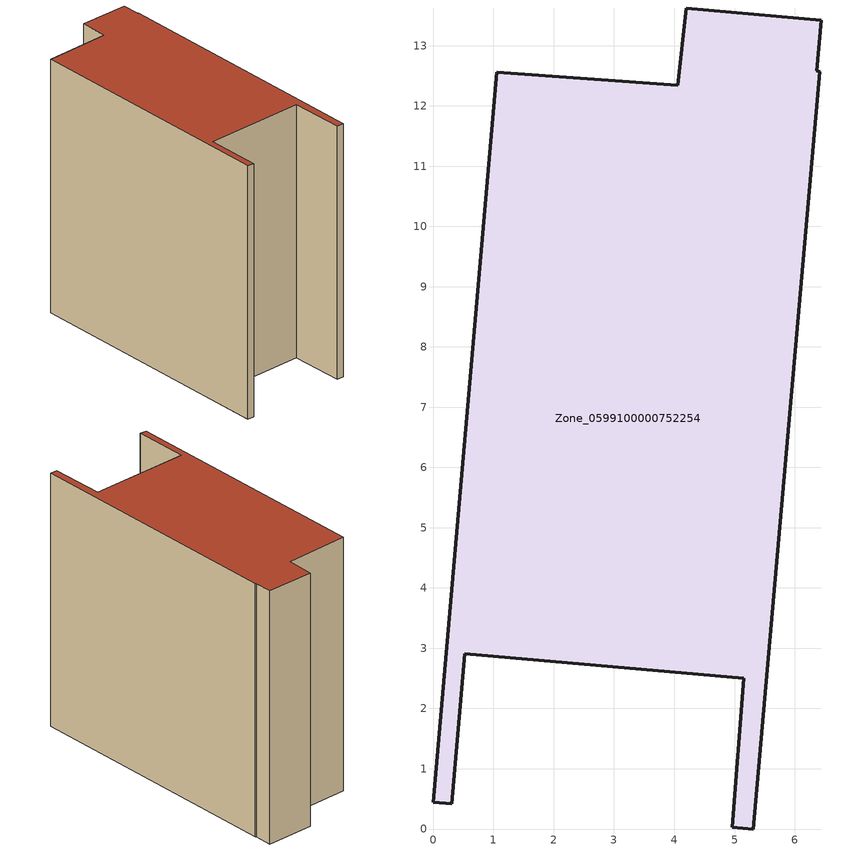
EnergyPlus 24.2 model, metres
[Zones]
Zone_0599100000752254
 floor ground (C_G): 0.53,2.91 0.31,0.42 0,0.45 1.05,12.56 4.06,12.34 4.2,13.62 6.44,13.42 6.37,12.58 6.42,12.56 5.31,0 4.96,0.03 5.16,2.5 z0
 wall outside (C_F): 0.31,0.42 0.53,2.91 5.16,2.5 4.96,0.03 5.31,0 6.42,12.56 6.37,12.58 6.44,13.42 4.2,13.62 4.06,12.34 1.05,12.56 0,0.45 0.31,0.42 z0:11.97
 roof outside (C_R): 6.44,13.42 4.2,13.62 4.06,12.34 1.05,12.56 0,0.45 0.31,0.42 0.53,2.91 5.16,2.5 4.96,0.03 5.31,0 6.42,12.56 6.37,12.58 z11.97
[BUILDING]
Pand.0599100000752254: North Axis=0; Terrain=City; Loads Convergence Tolerance Value=0.04; Temperature Convergence Tolerance Value=0.4; Solar Distribution=FullExterior; Maximum Number of Warmup Days=25; Minimum Number of Warmup Days=1
[Site:Location]
Rotterdam.The.Hague.AP_ZH_NLD Design_Conditions: Latitude=51.96; Longitude=4.45; Time Zone=1; Elevation=-4.5
[SITE:GROUNDTEMPERATURE:BUILDINGSURFACE]
18, 18, 18, 18, 18, 18, 18, 18, 18, 18, 18, 18
[MATERIAL] Thermal Absorptance=0.9; Solar Absorptance=0.7; Visible Absorptance=0.7
Name | Roughness | Thickness | Conductivity | Density | Specific Heat
G.TI.2006-2014 | MediumSmooth | 0.15 | 0.06 | 540 | 1210
F.TI.2006-2014 | Rough | 0.3 | 0.12 | 1920 | 840
R.TI.2006-2014 | MediumRough | 0.2 | 0.08 | 1500 | 1000
[CONSTRUCTION]
C_G: G.TI.2006-2014
C_F: F.TI.2006-2014
C_R: R.TI.2006-2014
[ZONE]
Zone_0599100000752254: Type=1; Multiplier=1; Ceiling Height=Autocalculate; Volume=Autocalculate; Floor Area=autocalculate; Part of Total Floor Area=Yes
[ZONEINFILTRATION:DESIGNFLOWRATE]
Infil_Zone_0599100000752254: Zone or ZoneList or Space or SpaceList=Zone_0599100000752254; Schedule=AlwaysOn; Design Flow Rate Calculation Method=Flow/Area; Flow Rate per Floor Area=0.0015; Constant Term Coefficient=1; Temperature Term Coefficient=0; Velocity Term Coefficient=0; Velocity Squared Term Coefficient=0
[HVACTEMPLATE:ZONE:IDEALLOADSAIRSYSTEM]
Zone_0599100000752254: Maximum Heating Supply Air Temperature=50; Minimum Cooling Supply Air Temperature=13; Maximum Heating Supply Air Humidity Ratio=0.0156; Minimum Cooling Supply Air Humidity Ratio=0.0077; Heating Limit=NoLimit; Cooling Limit=NoLimit; Dehumidification Control Type=ConstantSensibleHeatRatio; Cooling Sensible Heat Ratio=0.7; Dehumidification Setpoint=60; Humidification Control Type=None; Humidification Setpoint=30; Outdoor Air Method=None; Outdoor Air Flow Rate per Person=0.00944; Outdoor Air Flow Rate per Zone Floor Area=0; Outdoor Air Flow Rate per Zone=0; Demand Controlled Ventilation Type=None; Outdoor Air Economizer Type=NoEconomizer; Heat Recovery Type=None; Sensible Heat Recovery Effectiveness=0.7; Latent Heat Recovery Effectiveness=0.65
[ZONECONTROL:THERMOSTAT]
ThermostatControl_Zone_0599100000752254: Zone or ZoneList=Zone_0599100000752254; Control Type Schedule=DualSetpointControlType; Control 1=Thermostat_Zone_0599100000752254; Temperature Difference Between Cutout And Setpoint=0
[THERMOSTATSETPOINT:DUALSETPOINT]
Thermostat_Zone_0599100000752254: Heating Setpoint Temperature Schedule=HeatingSetpoint_Zone_0599100000752254; Cooling Setpoint Temperature Schedule=CoolingSetpoint_Zone_0599100000752254
[SCHEDULE:COMPACT]
HeatingSetpoint_Zone_0599100000752254: Through: 12/31, For: AllDays, Until: 24:00, 21
CoolingSetpoint_Zone_0599100000752254: Through: 12/31, For: AllDays, Until: 24:00, 24
DualSetpointControlType: Through: 12/31, For: AllDays, Until: 24:00, 4
AlwaysOn: Through: 12/31, For: AllDays, Until: 24:00, 1
